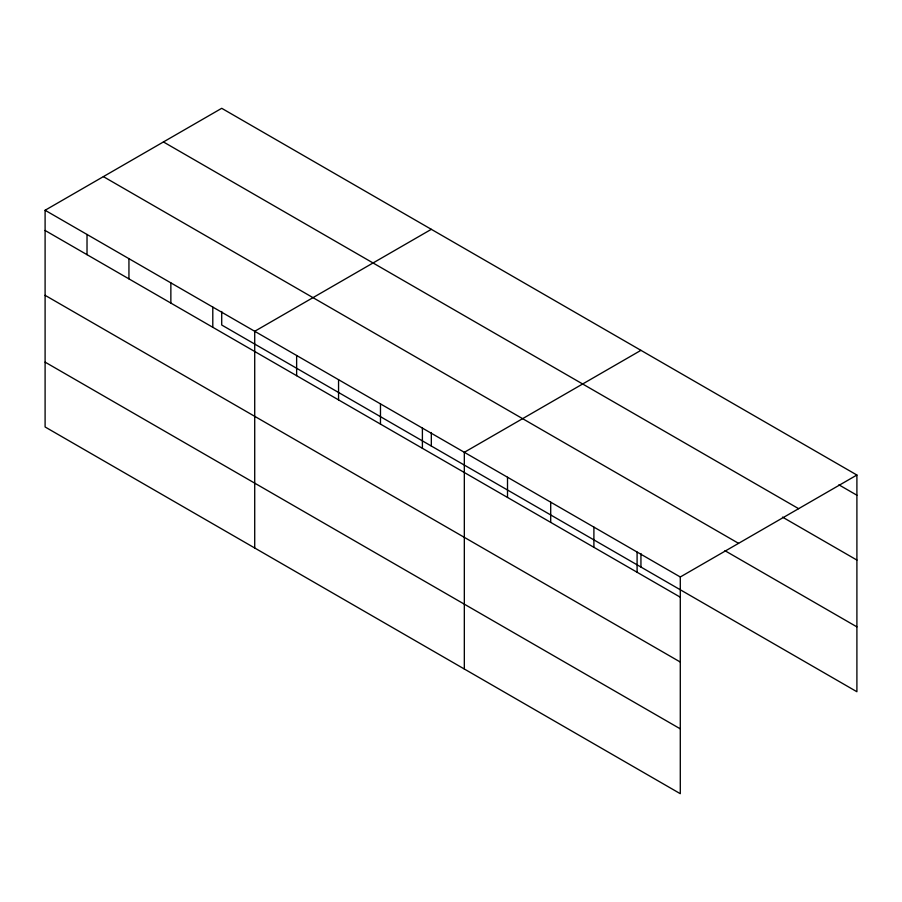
<?xml version="1.0" encoding="UTF-8"?>
<svg xmlns="http://www.w3.org/2000/svg" width="902" height="902" viewBox="0 0 902 902"><rect width="100%" height="100%" fill="white"/><g stroke="black" fill="none" stroke-linecap="round" stroke-linejoin="round"><path stroke-width="1.35" d="M45.1 210.267L680.288 576.987L680.288 793.692L45.1 426.973L45.1 210.267L221.712 108.308L856.9 475.027L856.9 691.733L221.712 325.013L221.712 311.494M431.325 229.322L254.714 331.293L254.714 547.999M640.939 350.337L464.327 452.308L464.327 669.013M680.288 576.987L856.9 475.027M838.905 484.825L856.9 495.221M163.431 141.952L798.62 508.672M782.508 517.117L856.9 560.063M103.38 176.623L738.569 543.342M724.926 550.682L856.9 626.879M45.1 230.472L680.288 597.192M45.1 295.315L680.288 662.034M45.1 362.13L680.288 728.85M640.939 553.535L640.939 567.042M637.094 552.058L637.094 572.251M593.899 527.118L593.899 547.311M550.705 502.177L550.705 522.382M507.51 477.248L507.51 497.442M431.325 432.52L431.325 446.028M422.395 428.1L422.395 448.294M380.475 403.904L380.475 424.098M338.554 379.697L338.554 399.89M296.634 355.489L296.634 375.683M212.793 307.086L212.793 327.279M170.861 282.878L170.861 303.083M128.941 258.682L128.941 278.876M87.02 234.475L87.02 254.668"/></g></svg>
